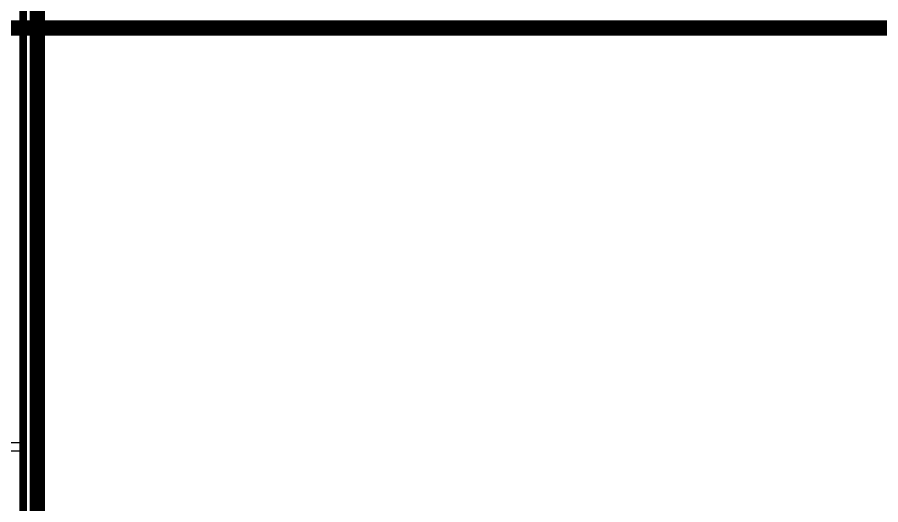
# Model space of a CAD drawing. Header units: inches. Extents: x -6 to 5433, y -4 to 5447.
# Drawn here: x 36.16 to 50.48, y 19.54 to 27.63 of the extents above; entities that cross this region are included whole.
import ezdxf

# ---------------------------------------------------------------- set-up
doc = ezdxf.new("R2010")
doc.units = ezdxf.units.IN
for name, color, linetype in [('Board_outline', 216, 'Continuous'), ('Bottom Layer', 5, 'Continuous'), ('Bottom Overlay', 54, 'Continuous'), ('Mechanical 4', 56, 'Continuous'), ('Multi-Layer', 9, 'Continuous'), ('Power', 76, 'Continuous'), ('Top Layer', 1, 'Continuous')]:
    doc.layers.add(name, color=color, linetype=linetype)

msp = doc.modelspace()

# ---------------------------------------------------------------- linework, layer by layer
at = {"layer": 'Board_outline'}
msp.add_lwpolyline([(36.497, 11.5, 0.254, 0.254, 0), (36.497, 28.5, 0.254, 0.254, 0)], format="xyseb", dxfattribs=at)
at = {"layer": 'Bottom Layer'}
msp.add_line((36.289, 7.269), (36.289, 32.069), dxfattribs=at)
at = {"layer": 'Bottom Overlay'}
msp.add_lwpolyline([(36.258, 6.169, 0.127, 0.127, 0), (36.258, 33.169, 0.127, 0.127, 0)], format="xyseb", dxfattribs=at)
at = {"layer": 'Mechanical 4'}
for points in [[(29.6, 27.45, 0.254, 0.254, 0), (56.4, 27.45, 0.254, 0.254, 0)], [(29.597, 27.445, 0.0127, 0.0127, 0), (56.397, 27.445, 0.0127, 0.0127, 0)]]:
    msp.add_lwpolyline(points, format="xyseb", dxfattribs=at)
at = {"layer": 'Multi-Layer'}
msp.add_line((36.497, 11.5), (36.497, 28.5), dxfattribs=at)
at = {"layer": 'Power'}
for p, q in [((36.238, 28.5), (36.238, 20.573)), ((36.238, 20.573), (31.896, 20.573)), ((31.896, 20.436), (36.238, 20.436)), ((36.238, 20.436), (36.238, 11.5))]:
    msp.add_line(p, q, dxfattribs=at)
at = {"layer": 'Top Layer'}
msp.add_line((36.238, 28.5), (36.238, 11.5), dxfattribs=at)

doc.saveas('drawing.dxf')
